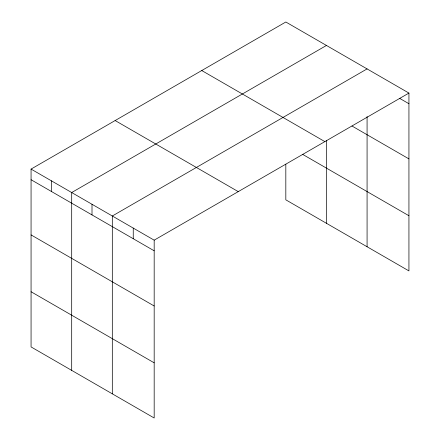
<?xml version="1.0" encoding="UTF-8"?>
<svg xmlns="http://www.w3.org/2000/svg" width="440" height="440" viewBox="0 0 440 440"><rect width="100%" height="100%" fill="white"/><g stroke="black" fill="none" stroke-linecap="round" stroke-linejoin="round"><path stroke-width="0.66" d="M31.064 169.087L154.176 240.163L154.176 418L31.064 346.923L31.064 169.087L285.824 22L408.936 93.076L408.936 270.913L285.824 199.837L285.824 164.18M326.452 45.458L71.693 192.538L71.693 370.381M367.076 68.91L112.316 215.996L112.316 393.833M154.176 240.163L408.936 93.076M399.636 98.351L408.936 103.725M351.989 126.016L408.936 158.895M201.757 70.538L324.863 141.614M302.654 154.385L408.936 215.743M115.137 120.549L238.244 191.626M31.064 179.729L154.176 250.806M31.064 234.905L154.176 305.982M31.064 291.748L154.176 362.824M367.076 116.562L367.076 246.752M326.452 140.376L326.452 223.295M133.249 228.08L133.249 238.722M92.004 204.27L92.004 214.913M51.376 180.813L51.376 191.461"/></g></svg>
